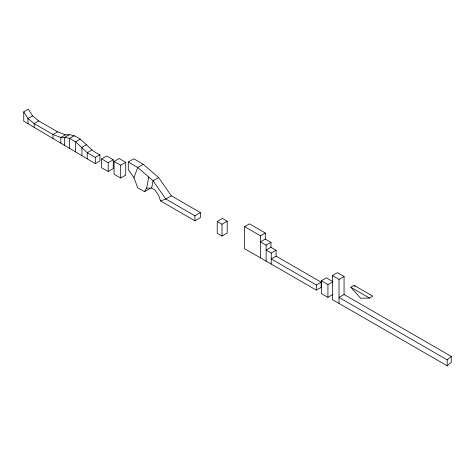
<?xml version="1.0" encoding="UTF-8"?>
<svg xmlns="http://www.w3.org/2000/svg" width="475" height="475" viewBox="0 0 475 475"><rect width="100%" height="100%" fill="white"/><g stroke="black" fill="none" stroke-linecap="round" stroke-linejoin="round"><path stroke-width="0.71" d="M64.588 145.403L64.689 137.388L69.297 134.728C82.478 135.939 88.237 150.308 99.922 154.725L99.922 160.983L95.315 163.643L23.75 121.155L23.75 111.868L28.357 109.202L32.591 115.858L38.748 120.953L57.588 131.824L65.419 134.811L69.297 134.728M146.591 188.183L151.632 188.064L154.832 189.911L158.555 195.183L160.526 200.955L194.91 220.804L200.444 217.609L200.444 212.622L171.333 195.813L158.608 177.591L143.242 164.255L133.813 158.81L128.28 162.005L128.28 169.623L133.974 177.686L137.708 187.779L144.495 191.698L146.591 188.183L148.77 177.05M151.632 188.064L153.075 180.785L158.608 177.591M133.974 177.686L137.708 167.449L143.242 164.255M447.201 359.878L451.25 356.398L344.054 294.512L339.013 297.415L447.201 359.878L447.201 365.798L332.411 299.618L332.411 275.571L337.452 272.662L344.054 276.474L344.054 294.512M447.201 365.798L451.25 362.318L451.25 356.398M32.591 115.858L27.983 118.518L27.983 123.666M38.748 120.953L34.141 123.613L34.141 127.324M57.588 131.824L52.98 134.49L34.141 123.613L27.983 118.518L23.75 111.868M65.419 134.811L60.812 137.471L52.98 134.49L52.98 138.51M74.248 135.702L69.641 138.362L64.689 137.388L60.812 137.471L60.812 143.159M80.192 139.133L75.584 141.793L69.641 138.362L69.641 148.402M86.533 144.679L81.92 147.339L81.92 155.693M91.853 150.07L87.246 152.73L87.246 158.858M75.584 151.929L75.584 141.793L87.246 152.73L95.315 157.391L99.922 154.725M101.608 158.876L106.643 155.966L113.252 159.778L113.252 168.583L108.211 171.487L101.608 167.776L101.608 158.876L108.211 162.688L113.252 159.778M114.083 161.429L119.118 158.519L125.721 162.331L125.721 175.085L120.686 177.994L114.083 174.277L114.083 161.429L120.686 165.241L125.721 162.331M144.495 191.698L150.029 188.504M171.333 195.813L165.799 199.007L160.526 200.955M128.28 162.005L137.708 167.449L153.075 180.785L165.799 199.007L194.91 215.816L200.444 212.622M217.217 221.469L222.413 218.47L227.192 221.231L227.192 233.053L222.003 236.051L217.217 233.29L217.217 221.469L222.003 224.23L227.192 221.231M244.607 226.67L249.458 223.868L265.293 233.005L265.293 239.044L270.988 242.333L270.988 247.309L276.082 250.248L276.082 256.15L321.171 282.186L321.171 287.316L316.32 290.112L244.607 248.71L244.607 226.67L260.437 235.808L265.293 233.005M265.293 239.044L260.437 241.846L266.137 245.136L270.988 242.333M270.988 247.309L266.137 250.105L271.231 253.05L276.082 250.248M276.082 256.15L271.231 258.952L316.32 284.988L321.171 282.186M321.332 280.778L326.367 277.869L332.975 281.681L327.934 284.59L321.332 280.778L321.332 293.627L327.934 297.344L332.975 294.435M332.411 275.571L339.013 279.383L344.054 276.474M350.782 287.256L354.065 285.362L372.792 296.18L369.514 298.068L360.668 298.223L350.782 287.256L369.514 298.068M354.065 285.362L355.051 286.461M339.013 279.383L339.013 303.335M327.934 284.59L327.934 297.344M316.32 284.988L316.32 290.112M271.231 253.05L271.231 264.082M266.137 245.136L266.137 261.137M260.437 235.808L260.437 257.848M222.003 224.23L222.003 236.051M194.91 215.816L194.91 220.804M120.686 165.241L120.686 177.994M108.211 162.688L108.211 171.487M95.315 157.391L95.315 163.643"/></g></svg>
